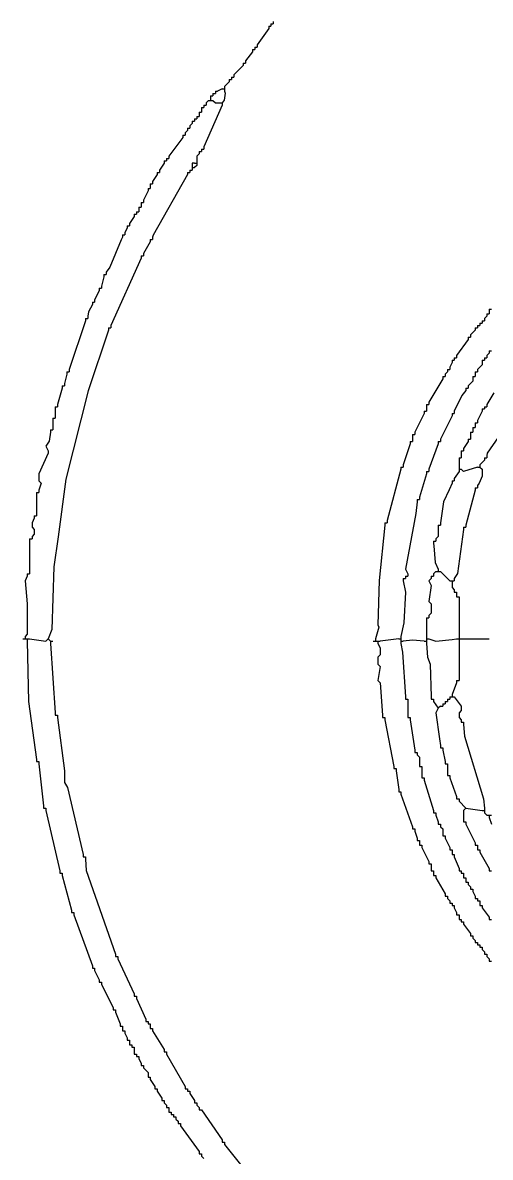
# Model space of a CAD drawing. Header units: millimetres. Extents: x -78 to 6757, y -2226 to 2184.
# Drawn here: x 1896.74 to 1909.76, y 1498.48 to 1530.08 of the extents above; entities that cross this region are included whole.
import ezdxf

# ---------------------------------------------------------------- set-up
doc = ezdxf.new("R2010")
doc.units = ezdxf.units.MM
doc.layers.add('LAYER_0', color=7, linetype='Continuous')
doc.styles.get("Standard").update_dxf_attribs({"font": 'TIMES.TTF'})
doc.linetypes.add('ZIPPED_TUBE', pattern='A,0.0001,-0.25,["~",Standard,S=1,R=0,X=-0.3,Y=-0.6],-0.25', length=0.5001)

# ---------------------------------------------------------------- blocks, each defined once
blk = doc.blocks.new('A$C31814A24')
at = {"color": 7, "linetype": 'Continuous'}
for points in [[(4.892, 30.045), (4.938, 30.045)], [(4.892, 30.045), (4.892, 29.999)], [(4.938, 30.091), (4.984, 30.091)], [(4.938, 30.091), (4.938, 30.045)], [(4.984, 30.137), (4.984, 30.091)], [(4.892, 29.999), (4.661, 29.676)], [(4.569, 29.583), (4.615, 29.583)], [(4.569, 29.583), (4.569, 29.537)], [(4.615, 29.629), (4.661, 29.629)], [(4.615, 29.629), (4.615, 29.583)], [(4.661, 29.676), (4.661, 29.629)], [(4.569, 29.537), (4.431, 29.352)], [(4.431, 29.352), (4.431, 29.306)], [(4.384, 29.26), (4.2, 29.076)], [(4.384, 29.306), (4.431, 29.306)], [(4.384, 29.306), (4.384, 29.26)], [(4.108, 28.937), (4.015, 28.845)], [(4.108, 28.983), (4.154, 28.983)], [(4.108, 28.983), (4.108, 28.937)], [(4.154, 29.029), (4.2, 29.029)], [(4.154, 29.029), (4.154, 28.983)], [(4.2, 29.076), (4.2, 29.029)], [(3.784, 28.706), (3.831, 28.706)], [(3.784, 28.706), (3.784, 28.66)], [(3.831, 28.753), (3.877, 28.753)], [(3.831, 28.753), (3.831, 28.706)], [(3.969, 28.799), (3.877, 28.753)], [(3.969, 28.799), (4.015, 28.799)], [(4.015, 28.753), (4.024, 28.711), (4.006, 28.573), (3.969, 28.522)], [(4.015, 28.845), (4.015, 28.799)], [(4.015, 28.799), (4.015, 28.753)], [(3.969, 28.476), (3.6, 27.645)], [(3.6, 28.476), (3.646, 28.476)], [(3.6, 28.476), (3.6, 28.429)], [(3.692, 28.568), (3.646, 28.522)], [(3.646, 28.522), (3.646, 28.476)], [(3.692, 28.568), (3.738, 28.568)], [(3.738, 28.66), (3.784, 28.66)], [(3.738, 28.66), (3.738, 28.614)], [(3.738, 28.614), (3.738, 28.568)], [(3.738, 28.568), (3.784, 28.568)], [(3.784, 28.568), (3.831, 28.522), (3.923, 28.522)], [(3.923, 28.522), (3.969, 28.522)], [(3.969, 28.522), (3.969, 28.476)], [(3.461, 28.245), (3.508, 28.245)], [(3.461, 28.245), (3.461, 28.199)], [(3.508, 28.337), (3.554, 28.337)], [(3.508, 28.337), (3.508, 28.291)], [(3.508, 28.291), (3.508, 28.245)], [(3.554, 28.429), (3.6, 28.429)], [(3.554, 28.429), (3.554, 28.383)], [(3.554, 28.383), (3.554, 28.337)], [(3.277, 28.014), (3.323, 28.014)], [(3.277, 28.014), (3.277, 27.968)], [(3.369, 28.106), (3.323, 28.06)], [(3.323, 28.06), (3.323, 28.014)], [(3.369, 28.153), (3.415, 28.153)], [(3.369, 28.153), (3.369, 28.106)], [(3.415, 28.199), (3.461, 28.199)], [(3.415, 28.199), (3.415, 28.153)], [(3.184, 27.829), (2.908, 27.46)], [(3.184, 27.876), (3.231, 27.876)], [(3.184, 27.876), (3.184, 27.829)], [(3.277, 27.968), (3.231, 27.922)], [(3.231, 27.922), (3.231, 27.876)], [(3.508, 27.553), (3.554, 27.553)], [(3.508, 27.553), (3.508, 27.506)], [(3.554, 27.599), (3.6, 27.599)], [(3.554, 27.599), (3.554, 27.553)], [(3.6, 27.645), (3.6, 27.599)], [(2.815, 27.322), (2.723, 27.183)], [(2.815, 27.368), (2.861, 27.368)], [(2.815, 27.368), (2.815, 27.322)], [(2.861, 27.414), (2.908, 27.414)], [(2.861, 27.414), (2.861, 27.368)], [(2.908, 27.46), (2.908, 27.414)], [(3.415, 27.322), (3.369, 27.322), (3.369, 27.276)], [(3.415, 27.322), (3.461, 27.322)], [(3.508, 27.506), (3.461, 27.46), (3.461, 27.368)], [(3.461, 27.368), (3.461, 27.322)], [(3.461, 27.322), (3.461, 27.276)], [(3.277, 27.091), (2.594, 25.886), (2.584, 25.845)], [(2.677, 27.091), (2.584, 26.953)], [(2.677, 27.137), (2.723, 27.137)], [(2.677, 27.137), (2.677, 27.091)], [(2.723, 27.183), (2.723, 27.137)], [(3.277, 27.137), (3.323, 27.137)], [(3.277, 27.137), (3.277, 27.091)], [(3.323, 27.183), (3.369, 27.183)], [(3.323, 27.183), (3.323, 27.137)], [(3.369, 27.276), (3.369, 27.23)], [(3.369, 27.23), (3.415, 27.23)], [(3.369, 27.23), (3.369, 27.183)], [(3.461, 27.276), (3.415, 27.23)], [(2.538, 26.906), (2.584, 26.906)], [(2.538, 26.906), (2.538, 26.86)], [(2.538, 26.86), (2.538, 26.814)], [(2.584, 26.953), (2.584, 26.906)], [(2.492, 26.768), (2.4, 26.583)], [(2.492, 26.814), (2.538, 26.814)], [(2.492, 26.814), (2.492, 26.768)], [(2.308, 26.445), (2.354, 26.445)], [(2.308, 26.445), (2.308, 26.399)], [(2.354, 26.537), (2.4, 26.537)], [(2.354, 26.537), (2.354, 26.491)], [(2.354, 26.491), (2.354, 26.445)], [(2.4, 26.583), (2.4, 26.537)], [(2.215, 26.26), (2.123, 26.122)], [(2.215, 26.306), (2.261, 26.306)], [(2.215, 26.306), (2.215, 26.26)], [(2.261, 26.353), (2.308, 26.353)], [(2.261, 26.353), (2.261, 26.306)], [(2.308, 26.399), (2.308, 26.353)], [(2.077, 26.03), (2.031, 25.937)], [(2.077, 26.076), (2.123, 26.076)], [(2.077, 26.076), (2.077, 26.03)], [(2.123, 26.122), (2.123, 26.076)], [(1.985, 25.845), (1.955, 25.795), (1.735, 25.254), (1.661, 25.153)], [(1.985, 25.891), (2.031, 25.891)], [(1.985, 25.891), (1.985, 25.845)], [(2.031, 25.937), (2.031, 25.891)], [(2.538, 25.753), (2.4, 25.522)], [(2.538, 25.799), (2.584, 25.799)], [(2.538, 25.799), (2.538, 25.753)], [(2.584, 25.845), (2.584, 25.799)], [(2.4, 25.522), (2.4, 25.476)], [(2.354, 25.43), (1.754, 24.091)], [(2.354, 25.476), (2.4, 25.476)], [(2.354, 25.476), (2.354, 25.43)], [(1.615, 25.06), (1.569, 24.876)], [(1.615, 25.107), (1.661, 25.107)], [(1.615, 25.107), (1.615, 25.06)], [(1.661, 25.153), (1.661, 25.107)], [(1.523, 24.83), (1.569, 24.83)], [(1.523, 24.83), (1.523, 24.783)], [(1.569, 24.876), (1.569, 24.83)], [(1.523, 24.783), (1.431, 24.599)], [(1.385, 24.507), (1.306, 24.363), (1.292, 24.276)], [(1.385, 24.553), (1.431, 24.553)], [(1.385, 24.553), (1.385, 24.507)], [(1.431, 24.599), (1.431, 24.553)], [(9.276, 24.414), (9.323, 24.414)], [(9.276, 24.414), (9.276, 24.368)], [(1.246, 24.183), (0.923, 23.214)], [(1.246, 24.23), (1.292, 24.23)], [(1.246, 24.23), (1.246, 24.183)], [(1.292, 24.276), (1.292, 24.23)], [(9.138, 24.183), (9.184, 24.183)], [(9.138, 24.183), (9.138, 24.137)], [(9.23, 24.276), (9.184, 24.23)], [(9.184, 24.23), (9.184, 24.183)], [(9.23, 24.322), (9.276, 24.322)], [(9.23, 24.322), (9.23, 24.276)], [(9.276, 24.368), (9.276, 24.322)], [(1.708, 23.999), (1.301, 22.794), (0.861, 21.036), (0.702, 19.887), (0.622, 19.291), (0.578, 18.046), (0.508, 17.861)], [(1.708, 24.045), (1.754, 24.045)], [(1.708, 24.045), (1.708, 23.999)], [(1.754, 24.091), (1.754, 24.045)], [(9, 23.999), (8.907, 23.907)], [(9, 24.045), (9.046, 24.045)], [(9, 24.045), (9, 23.999)], [(9.046, 24.091), (9.092, 24.091)], [(9.046, 24.091), (9.046, 24.045)], [(9.092, 24.137), (9.138, 24.137)], [(9.092, 24.137), (9.092, 24.091)], [(8.861, 23.814), (8.63, 23.491)], [(8.861, 23.86), (8.907, 23.86)], [(8.861, 23.86), (8.861, 23.814)], [(8.907, 23.907), (8.907, 23.86)], [(8.63, 23.491), (8.63, 23.445)], [(9.276, 23.537), (9.23, 23.491)], [(9.23, 23.491), (9.23, 23.445)], [(9.276, 23.584), (9.323, 23.584)], [(9.276, 23.584), (9.276, 23.537)], [(8.538, 23.353), (8.492, 23.26)], [(8.492, 23.26), (8.492, 23.214)], [(8.538, 23.399), (8.584, 23.399)], [(8.538, 23.399), (8.538, 23.353)], [(8.584, 23.445), (8.63, 23.445)], [(8.584, 23.445), (8.584, 23.399)], [(9.138, 23.353), (9.138, 23.307), (9.046, 23.214)], [(9.138, 23.399), (9.184, 23.399)], [(9.138, 23.399), (9.138, 23.353)], [(9.184, 23.445), (9.23, 23.445)], [(9.184, 23.445), (9.184, 23.399)], [(0.877, 23.122), (0.831, 22.937)], [(0.877, 23.168), (0.923, 23.168)], [(0.877, 23.168), (0.877, 23.122)], [(0.923, 23.214), (0.923, 23.168)], [(8.353, 23.03), (8.077, 22.568)], [(8.353, 23.076), (8.4, 23.076)], [(8.353, 23.076), (8.353, 23.03)], [(8.446, 23.168), (8.4, 23.122)], [(8.4, 23.122), (8.4, 23.076)], [(8.446, 23.214), (8.492, 23.214)], [(8.446, 23.214), (8.446, 23.168)], [(8.953, 23.03), (8.953, 22.984), (8.861, 22.891)], [(8.953, 23.076), (9, 23.076)], [(8.953, 23.076), (8.953, 23.03)], [(9, 23.168), (9.046, 23.168)], [(9, 23.168), (9, 23.122)], [(9, 23.122), (9, 23.076)], [(9.046, 23.214), (9.046, 23.168)], [(0.785, 22.845), (0.692, 22.522)], [(0.785, 22.891), (0.831, 22.891)], [(0.785, 22.891), (0.785, 22.845)], [(0.831, 22.937), (0.831, 22.891)], [(8.815, 22.799), (8.733, 22.7), (8.584, 22.384)], [(8.815, 22.845), (8.861, 22.845)], [(8.815, 22.845), (8.815, 22.799)], [(8.861, 22.891), (8.861, 22.845)], [(9.369, 22.753), (9.23, 22.522)], [(0.646, 22.476), (0.692, 22.476)], [(0.646, 22.476), (0.646, 22.43)], [(0.646, 22.43), (0.646, 22.291)], [(0.692, 22.522), (0.692, 22.476)], [(7.984, 22.384), (8.03, 22.384)], [(7.984, 22.384), (7.984, 22.337)], [(8.03, 22.522), (8.077, 22.522)], [(8.03, 22.522), (8.03, 22.476)], [(8.03, 22.476), (8.03, 22.43)], [(8.03, 22.43), (8.03, 22.384)], [(8.077, 22.568), (8.077, 22.522)], [(8.584, 22.384), (8.584, 22.337)], [(9.138, 22.384), (9.046, 22.199)], [(9.138, 22.43), (9.184, 22.43)], [(9.138, 22.43), (9.138, 22.384)], [(9.184, 22.476), (9.23, 22.476)], [(9.184, 22.476), (9.184, 22.43)], [(9.23, 22.522), (9.23, 22.476)], [(0.6, 22.245), (0.646, 22.245)], [(0.6, 22.245), (0.6, 22.199)], [(0.6, 22.199), (0.6, 22.061)], [(0.646, 22.291), (0.646, 22.245)], [(7.984, 22.337), (7.8, 21.968)], [(8.538, 22.291), (8.307, 21.83)], [(8.538, 22.337), (8.584, 22.337)], [(8.538, 22.337), (8.538, 22.291)], [(9, 22.153), (9.046, 22.153)], [(9, 22.153), (9, 22.107)], [(9.046, 22.199), (9.046, 22.153)], [(0.554, 21.968), (0.526, 21.793), (0.462, 21.691), (0.508, 21.599), (0.508, 21.553), (0.323, 21.137), (0.323, 20.999), (0.369, 20.953), (0.332, 20.856), (0.323, 20.814)], [(0.554, 22.014), (0.6, 22.014)], [(0.554, 22.014), (0.554, 21.968)], [(0.6, 22.061), (0.6, 22.014)], [(7.753, 21.922), (7.8, 21.922)], [(7.753, 21.922), (7.753, 21.876)], [(7.8, 21.968), (7.8, 21.922)], [(8.907, 21.968), (8.953, 21.968)], [(8.907, 21.968), (8.907, 21.922)], [(8.907, 21.922), (8.907, 21.876)], [(8.953, 22.061), (9, 22.061)], [(8.953, 22.061), (8.953, 22.014)], [(8.953, 22.014), (8.953, 21.968)], [(9, 22.107), (9, 22.061)], [(7.707, 21.737), (7.569, 21.322)], [(7.707, 21.784), (7.753, 21.784)], [(7.707, 21.784), (7.707, 21.737)], [(7.753, 21.876), (7.753, 21.83)], [(7.753, 21.83), (7.753, 21.784)], [(8.261, 21.737), (8.077, 21.23)], [(8.261, 21.784), (8.307, 21.784)], [(8.261, 21.784), (8.261, 21.737)], [(8.307, 21.83), (8.307, 21.784)], [(8.861, 21.784), (8.769, 21.645)], [(8.861, 21.83), (8.907, 21.83)], [(8.861, 21.83), (8.861, 21.784)], [(8.907, 21.876), (8.907, 21.83)], [(9.461, 21.876), (9.24, 21.548), (9.23, 21.507)], [(8.677, 21.461), (8.723, 21.461)], [(8.677, 21.461), (8.677, 21.414)], [(8.723, 21.599), (8.769, 21.599)], [(8.723, 21.599), (8.723, 21.553)], [(8.723, 21.553), (8.723, 21.507)], [(8.723, 21.507), (8.723, 21.461)], [(8.769, 21.645), (8.769, 21.599)], [(9.184, 21.461), (9.23, 21.461)], [(9.184, 21.461), (9.184, 21.414)], [(9.23, 21.507), (9.23, 21.461)], [(7.523, 21.23), (7.246, 20.214)], [(7.523, 21.276), (7.569, 21.276)], [(7.523, 21.276), (7.523, 21.23)], [(7.569, 21.322), (7.569, 21.276)], [(8.077, 21.23), (8.077, 21.184)], [(8.677, 21.414), (8.677, 21.276)], [(8.677, 21.276), (8.677, 21.23)], [(8.677, 21.23), (8.723, 21.23)], [(8.677, 21.23), (8.677, 21.184)], [(9.046, 21.276), (8.769, 21.184), (8.723, 21.23)], [(9.092, 21.276), (9.138, 21.23), (9.138, 21.091), (9.078, 20.957), (9.046, 20.907)], [(9.046, 21.276), (9.092, 21.276)], [(9.184, 21.414), (9.092, 21.322)], [(9.092, 21.322), (9.092, 21.276)], [(8.03, 21.137), (7.892, 20.676)], [(8.03, 21.184), (8.077, 21.184)], [(8.03, 21.184), (8.03, 21.137)], [(8.538, 20.999), (8.584, 20.999)], [(8.538, 20.999), (8.538, 20.953)], [(8.677, 21.184), (8.584, 21.045)], [(8.584, 21.045), (8.584, 20.999)], [(0.277, 20.768), (0.323, 20.768)], [(0.277, 20.768), (0.277, 20.722)], [(0.323, 20.814), (0.323, 20.768)], [(8.538, 20.953), (8.483, 20.819), (8.371, 20.58), (8.307, 20.168)], [(9, 20.814), (8.815, 20.122)], [(9, 20.861), (9.046, 20.861)], [(9, 20.861), (9, 20.814)], [(9.046, 20.907), (9.046, 20.861)], [(0.277, 20.722), (0.277, 20.353)], [(7.846, 20.584), (7.817, 20.349), (7.615, 19.245), (7.661, 19.153)], [(7.846, 20.63), (7.892, 20.63)], [(7.846, 20.63), (7.846, 20.584)], [(7.892, 20.676), (7.892, 20.63)], [(0.277, 20.353), (0.277, 20.307)], [(0.231, 20.261), (0.185, 20.168), (0.185, 20.076), (0.231, 20.03), (0.231, 19.938), (0.185, 19.891)], [(0.231, 20.307), (0.277, 20.307)], [(0.231, 20.307), (0.231, 20.261)], [(7.2, 20.122), (7.087, 19.017), (7.061, 18.138), (7.084, 18.091), (7.015, 17.861)], [(7.2, 20.168), (7.246, 20.168)], [(7.2, 20.168), (7.2, 20.122)], [(7.246, 20.214), (7.246, 20.168)], [(8.261, 20.122), (8.307, 20.122)], [(8.261, 20.122), (8.261, 20.076)], [(8.307, 20.168), (8.307, 20.122)], [(8.815, 20.122), (8.815, 20.076)], [(0.185, 19.891), (0.185, 19.845)], [(8.261, 20.076), (8.261, 19.891), (8.215, 19.845)], [(8.769, 20.03), (8.644, 19.161), (8.584, 19.061)], [(8.769, 20.076), (8.815, 20.076)], [(8.769, 20.076), (8.769, 20.03)], [(0.138, 19.845), (0.185, 19.845)], [(0.138, 19.845), (0.138, 19.799)], [(0.138, 19.799), (0.138, 19.199)], [(8.169, 19.799), (8.215, 19.799)], [(8.169, 19.799), (8.169, 19.753)], [(8.169, 19.753), (8.178, 19.711), (8.201, 19.379), (8.261, 19.245)], [(8.215, 19.845), (8.215, 19.799)], [(0.138, 19.199), (0.138, 19.153)], [(8.215, 19.199), (8.169, 19.153)], [(8.215, 19.199), (8.261, 19.199)], [(8.261, 19.245), (8.261, 19.199)], [(8.261, 19.199), (8.307, 19.199)], [(8.307, 19.199), (8.492, 19.015)], [(0.092, 19.107), (0.046, 19.015), (0.092, 18.553), (0.092, 17.953), (0.046, 17.907)], [(0.092, 19.153), (0.138, 19.153)], [(0.092, 19.153), (0.092, 19.107)], [(7.569, 19.015), (7.615, 18.784), (7.578, 18.179), (7.523, 17.907)], [(7.569, 19.061), (7.615, 19.061)], [(7.569, 19.061), (7.569, 19.015)], [(7.615, 19.107), (7.661, 19.107)], [(7.615, 19.107), (7.615, 19.061)], [(7.661, 19.153), (7.661, 19.107)], [(8.123, 19.061), (8.077, 19.015), (8.123, 18.922), (8.077, 18.599), (8.123, 18.553), (8.123, 18.368), (8.077, 18.322)], [(8.123, 19.107), (8.169, 19.107)], [(8.123, 19.107), (8.123, 19.061)], [(8.169, 19.153), (8.169, 19.107)], [(8.492, 19.015), (8.538, 19.015)], [(8.538, 19.015), (8.584, 19.015)], [(8.538, 19.015), (8.538, 18.968)], [(8.538, 18.968), (8.538, 18.876), (8.584, 18.83)], [(8.584, 19.061), (8.584, 19.015)], [(8.584, 18.83), (8.584, 18.784)], [(8.584, 18.784), (8.63, 18.784)], [(8.63, 18.784), (8.63, 18.738)], [(8.63, 18.738), (8.63, 18.691)], [(8.63, 18.691), (8.677, 18.691)], [(8.677, 18.691), (8.677, 18.645)], [(8.677, 18.645), (8.677, 17.907)], [(8.077, 18.322), (8.077, 18.276)], [(8.03, 18.276), (8.077, 18.276)], [(8.03, 18.276), (8.03, 18.23)], [(8.03, 18.23), (8.03, 17.907)], [(0, 17.861), (0.046, 17.861)], [(0.046, 17.907), (0.046, 17.861)], [(0.046, 17.861), (0.092, 17.861)], [(0.092, 17.861), (0.138, 17.861)], [(0.092, 17.861), (0.092, 17.815)], [(0.138, 17.861), (0.462, 17.815), (0.508, 17.861)], [(0.508, 17.861), (0.554, 17.815)], [(7.015, 17.861), (7.015, 17.815)], [(7.477, 17.861), (7.107, 17.815)], [(7.477, 17.861), (7.523, 17.861)], [(7.523, 17.907), (7.523, 17.861)], [(7.523, 17.861), (7.523, 17.815)], [(7.984, 17.815), (7.75, 17.832), (7.569, 17.815)], [(8.03, 17.907), (8.03, 17.861)], [(8.03, 17.861), (8.077, 17.861)], [(8.03, 17.861), (8.03, 17.815)], [(8.077, 17.861), (8.215, 17.815), (8.543, 17.847), (8.63, 17.861)], [(8.63, 17.861), (8.677, 17.861)], [(8.677, 17.907), (8.677, 17.861)], [(8.677, 17.861), (8.723, 17.861)], [(8.677, 17.861), (8.677, 17.815)], [(8.723, 17.861), (9.276, 17.861)], [(0.092, 17.815), (0.114, 16.615), (0.277, 15.461)], [(0.554, 17.815), (0.6, 17.815)], [(0.554, 17.815), (0.554, 17.768)], [(0.554, 17.768), (0.646, 16.384)], [(6.969, 17.815), (7.015, 17.815)], [(7.015, 17.815), (7.061, 17.815)], [(7.061, 17.815), (7.107, 17.815)], [(7.061, 17.815), (7.061, 17.768)], [(7.061, 17.768), (7.107, 17.676), (7.107, 17.538), (7.061, 17.491), (7.061, 17.353), (7.107, 17.307), (7.061, 17.03), (7.107, 16.984), (7.154, 16.338)], [(7.523, 17.815), (7.569, 17.815)], [(7.523, 17.815), (7.523, 17.768)], [(7.523, 17.768), (7.55, 17.593), (7.615, 16.707)], [(7.984, 17.815), (8.03, 17.815)], [(8.03, 17.815), (8.03, 17.768)], [(8.03, 17.768), (8.05, 17.494), (8.101, 17.352), (8.123, 16.707)], [(8.677, 17.815), (8.677, 17.076)], [(8.63, 16.984), (8.538, 16.753)], [(8.63, 17.03), (8.677, 17.03)], [(8.63, 17.03), (8.63, 16.984)], [(8.677, 17.076), (8.677, 17.03)], [(7.615, 16.707), (7.615, 16.661)], [(8.123, 16.707), (8.123, 16.661)], [(8.492, 16.707), (8.538, 16.707)], [(8.492, 16.707), (8.492, 16.661)], [(8.538, 16.753), (8.538, 16.707)], [(8.538, 16.707), (8.584, 16.707)], [(8.584, 16.707), (8.723, 16.522), (8.723, 16.43), (8.677, 16.384), (8.677, 16.292), (8.723, 16.245)], [(7.615, 16.661), (7.661, 16.661)], [(7.661, 16.661), (7.661, 16.615)], [(7.661, 16.615), (7.661, 16.338)], [(8.123, 16.661), (8.169, 16.661)], [(8.169, 16.661), (8.169, 16.615)], [(8.169, 16.615), (8.261, 16.476)], [(8.261, 16.476), (8.215, 16.384), (8.291, 15.872), (8.307, 15.738)], [(8.307, 16.522), (8.261, 16.476)], [(8.307, 16.522), (8.353, 16.522)], [(8.353, 16.568), (8.4, 16.568)], [(8.353, 16.568), (8.353, 16.522)], [(8.4, 16.615), (8.446, 16.615)], [(8.4, 16.615), (8.4, 16.568)], [(8.446, 16.661), (8.492, 16.661)], [(8.446, 16.661), (8.446, 16.615)], [(0.646, 16.384), (0.646, 16.338)], [(0.646, 16.338), (0.692, 16.338)], [(0.692, 16.338), (0.692, 16.292)], [(0.692, 16.292), (0.831, 15.23), (0.831, 14.999), (0.889, 14.899), (1.2, 13.569)], [(7.154, 16.338), (7.154, 16.292)], [(7.154, 16.292), (7.2, 16.292)], [(7.2, 16.292), (7.2, 16.245)], [(7.661, 16.338), (7.661, 16.292)], [(7.661, 16.292), (7.707, 16.292)], [(7.707, 16.292), (7.707, 16.245)], [(7.2, 16.245), (7.384, 15.322)], [(7.707, 16.245), (7.8, 15.645)], [(8.723, 16.245), (8.723, 16.199)], [(8.723, 16.199), (8.769, 16.199)], [(8.769, 16.199), (8.769, 16.153)], [(8.769, 16.153), (8.788, 15.925), (9.166, 14.673), (9.184, 14.492)], [(7.8, 15.645), (7.8, 15.599)], [(7.8, 15.599), (7.846, 15.599)], [(7.846, 15.599), (7.846, 15.553)], [(8.307, 15.738), (8.307, 15.692)], [(8.307, 15.692), (8.353, 15.692)], [(8.353, 15.692), (8.353, 15.645)], [(8.353, 15.645), (8.4, 15.415)], [(0.277, 15.461), (0.277, 15.415)], [(0.277, 15.415), (0.323, 15.415)], [(0.323, 15.415), (0.323, 15.369)], [(0.323, 15.369), (0.415, 14.538)], [(7.846, 15.553), (7.892, 15.507), (7.892, 15.369)], [(7.892, 15.369), (7.892, 15.322)], [(8.4, 15.415), (8.4, 15.369)], [(8.4, 15.369), (8.446, 15.369)], [(8.446, 15.369), (8.446, 15.322)], [(7.384, 15.322), (7.384, 15.276)], [(7.384, 15.276), (7.43, 15.276)], [(7.43, 15.276), (7.43, 15.23)], [(7.43, 15.23), (7.477, 14.861)], [(7.892, 15.322), (7.938, 15.322)], [(7.938, 15.322), (7.938, 15.276)], [(7.938, 15.276), (7.938, 15.138)], [(7.938, 15.138), (7.938, 15.092)], [(8.446, 15.322), (8.446, 15.184)], [(8.446, 15.184), (8.446, 15.138)], [(8.446, 15.138), (8.492, 15.138)], [(8.492, 15.138), (8.492, 15.092)], [(7.938, 15.092), (7.984, 15.092)], [(7.984, 15.092), (7.984, 15.045)], [(7.984, 15.045), (8.169, 14.445)], [(8.492, 15.092), (8.63, 14.722)], [(7.477, 14.861), (7.477, 14.815)], [(7.477, 14.815), (7.523, 14.815)], [(7.523, 14.815), (7.523, 14.769)], [(7.523, 14.769), (7.753, 14.122)], [(8.63, 14.722), (8.63, 14.676)], [(8.63, 14.676), (8.677, 14.676)], [(8.677, 14.676), (8.677, 14.63)], [(0.415, 14.538), (0.415, 14.492)], [(0.415, 14.492), (0.462, 14.492)], [(0.462, 14.492), (0.462, 14.445)], [(0.462, 14.445), (0.738, 13.246)], [(8.169, 14.445), (8.169, 14.399)], [(8.677, 14.63), (8.815, 14.492)], [(8.815, 14.492), (8.769, 14.445), (8.769, 14.261)], [(8.815, 14.492), (9.138, 14.445)], [(9.138, 14.445), (9.184, 14.445)], [(9.184, 14.492), (9.184, 14.445)], [(9.184, 14.445), (9.184, 14.399)], [(8.169, 14.399), (8.215, 14.399)], [(8.215, 14.399), (8.215, 14.353)], [(8.215, 14.353), (8.261, 14.215)], [(8.769, 14.261), (8.769, 14.215)], [(9.184, 14.399), (9.23, 14.353)], [(9.23, 14.353), (9.276, 14.353)], [(9.276, 14.353), (9.323, 14.353)], [(9.276, 14.353), (9.276, 14.307)], [(9.276, 14.307), (9.323, 14.169)], [(7.753, 14.122), (7.753, 14.076)], [(7.753, 14.076), (7.8, 14.076)], [(7.8, 14.076), (7.8, 14.03)], [(7.8, 14.03), (7.846, 13.892)], [(8.261, 14.215), (8.261, 14.169)], [(8.261, 14.169), (8.307, 14.169)], [(8.307, 14.169), (8.307, 14.122)], [(8.307, 14.122), (8.353, 14.076), (8.353, 13.984)], [(8.769, 14.215), (8.815, 14.215)], [(8.815, 14.215), (8.815, 14.169)], [(8.815, 14.169), (9, 13.799)], [(7.846, 13.892), (7.846, 13.846)], [(7.846, 13.846), (7.892, 13.846)], [(7.892, 13.846), (7.892, 13.799)], [(7.892, 13.799), (7.892, 13.753)], [(8.353, 13.984), (8.353, 13.938)], [(8.353, 13.938), (8.4, 13.938)], [(8.4, 13.938), (8.4, 13.892)], [(8.4, 13.892), (8.492, 13.707)], [(9, 13.799), (9, 13.753)], [(1.2, 13.569), (1.2, 13.522)], [(7.892, 13.753), (7.938, 13.753)], [(7.938, 13.753), (7.938, 13.707)], [(7.938, 13.707), (8.077, 13.43)], [(8.492, 13.707), (8.492, 13.661)], [(8.492, 13.661), (8.538, 13.661)], [(8.538, 13.661), (8.538, 13.615)], [(8.538, 13.615), (8.538, 13.569)], [(8.538, 13.569), (8.584, 13.569)], [(8.584, 13.569), (8.584, 13.522)], [(9, 13.753), (9.046, 13.753)], [(9.046, 13.753), (9.046, 13.707)], [(9.046, 13.707), (9.046, 13.661)], [(9.046, 13.661), (9.092, 13.661)], [(9.092, 13.661), (9.092, 13.615)], [(9.092, 13.615), (9.276, 13.292)], [(1.2, 13.522), (1.246, 13.522)], [(1.246, 13.522), (1.246, 13.476)], [(1.246, 13.476), (1.265, 13.249), (1.846, 11.584)], [(8.077, 13.43), (8.077, 13.384)], [(8.077, 13.384), (8.123, 13.384)], [(8.123, 13.384), (8.123, 13.338)], [(8.123, 13.338), (8.123, 13.292)], [(8.584, 13.522), (8.677, 13.292)], [(0.738, 13.246), (0.738, 13.199)], [(0.738, 13.199), (0.785, 13.199)], [(0.785, 13.199), (0.785, 13.153)], [(0.785, 13.153), (0.969, 12.461)], [(8.123, 13.292), (8.123, 13.246)], [(8.123, 13.246), (8.169, 13.246)], [(8.169, 13.246), (8.169, 13.199)], [(8.169, 13.199), (8.169, 13.153)], [(8.169, 13.153), (8.215, 13.153)], [(8.215, 13.153), (8.215, 13.107)], [(8.215, 13.107), (8.4, 12.784)], [(8.677, 13.292), (8.677, 13.246)], [(8.677, 13.246), (8.723, 13.246)], [(8.723, 13.246), (8.723, 13.199)], [(8.723, 13.199), (8.769, 13.199)], [(8.769, 13.199), (8.769, 13.153)], [(8.769, 13.153), (8.769, 13.107)], [(8.769, 13.107), (8.815, 13.107)], [(8.815, 13.107), (8.815, 13.061)], [(9.276, 13.292), (9.276, 13.246)], [(9.276, 13.246), (9.323, 13.246)], [(8.815, 13.061), (8.815, 13.015)], [(8.815, 13.015), (8.861, 13.015)], [(8.861, 13.015), (8.861, 12.969)], [(8.861, 12.969), (8.907, 12.922)], [(8.907, 12.922), (8.907, 12.876)], [(8.907, 12.876), (8.953, 12.876)], [(8.953, 12.876), (8.953, 12.83)], [(8.4, 12.784), (8.4, 12.738)], [(8.4, 12.738), (8.446, 12.738)], [(8.446, 12.738), (8.446, 12.692)], [(8.446, 12.692), (8.492, 12.646)], [(8.492, 12.646), (8.492, 12.599)], [(8.953, 12.83), (9, 12.738)], [(9, 12.738), (9, 12.692)], [(9, 12.692), (9.046, 12.692)], [(9.046, 12.692), (9.046, 12.646)], [(9.046, 12.646), (9.092, 12.646)], [(9.092, 12.646), (9.092, 12.599)], [(0.969, 12.461), (0.969, 12.415)], [(0.969, 12.415), (1.015, 12.415)], [(1.015, 12.415), (1.015, 12.369)], [(8.492, 12.599), (8.538, 12.599)], [(8.538, 12.599), (8.538, 12.553)], [(8.538, 12.553), (8.584, 12.553)], [(8.584, 12.553), (8.584, 12.507)], [(8.584, 12.507), (8.63, 12.415)], [(8.63, 12.415), (8.63, 12.369)], [(9.092, 12.599), (9.092, 12.553)], [(9.092, 12.553), (9.138, 12.553)], [(9.138, 12.553), (9.138, 12.507)], [(9.138, 12.507), (9.276, 12.323)], [(1.015, 12.369), (1.385, 11.353)], [(8.63, 12.369), (8.677, 12.369)], [(8.677, 12.369), (8.677, 12.323)], [(8.677, 12.323), (8.677, 12.276)], [(8.677, 12.276), (8.723, 12.276)], [(8.723, 12.276), (8.723, 12.23)], [(8.723, 12.23), (8.769, 12.23)], [(8.769, 12.23), (8.769, 12.184)], [(9.276, 12.323), (9.276, 12.276)], [(9.276, 12.276), (9.323, 12.276)], [(8.769, 12.184), (8.907, 11.999)], [(8.907, 11.999), (8.907, 11.953)], [(8.907, 11.953), (8.953, 11.953)], [(8.953, 11.953), (8.953, 11.907)], [(8.953, 11.907), (9, 11.861)], [(9, 11.861), (9, 11.815)], [(9, 11.815), (9.046, 11.815)], [(9.046, 11.815), (9.046, 11.769)], [(9.046, 11.769), (9.092, 11.769)], [(9.092, 11.769), (9.092, 11.723)], [(1.846, 11.584), (1.846, 11.538)], [(1.846, 11.538), (1.892, 11.538)], [(1.892, 11.538), (1.892, 11.492)], [(9.092, 11.723), (9.138, 11.723)], [(9.138, 11.723), (9.138, 11.676)], [(9.138, 11.676), (9.184, 11.63)], [(9.184, 11.63), (9.184, 11.584)], [(9.184, 11.584), (9.23, 11.584)], [(9.23, 11.584), (9.23, 11.538)], [(9.23, 11.538), (9.276, 11.492)], [(1.385, 11.353), (1.385, 11.307)], [(1.385, 11.307), (1.431, 11.307)], [(1.431, 11.307), (1.431, 11.261)], [(1.892, 11.492), (2.215, 10.799)], [(9.276, 11.492), (9.276, 11.446)], [(9.276, 11.446), (9.323, 11.446)], [(1.431, 11.261), (1.523, 11.076)], [(1.523, 11.076), (1.523, 11.03)], [(1.523, 11.03), (1.569, 11.03)], [(1.569, 11.03), (1.569, 10.984)], [(1.569, 10.984), (1.8, 10.523)], [(2.215, 10.799), (2.215, 10.753)], [(2.215, 10.753), (2.261, 10.753)], [(2.261, 10.753), (2.261, 10.707)], [(2.261, 10.707), (2.446, 10.292)], [(1.8, 10.523), (1.8, 10.476)], [(1.8, 10.476), (1.846, 10.476)], [(1.846, 10.476), (1.846, 10.43)], [(1.846, 10.43), (1.938, 10.2)], [(1.938, 10.2), (1.938, 10.153)], [(2.446, 10.292), (2.446, 10.246)], [(2.446, 10.246), (2.492, 10.246)], [(2.492, 10.246), (2.492, 10.2)], [(2.492, 10.2), (2.538, 10.2)], [(2.538, 10.2), (2.538, 10.153)], [(1.938, 10.153), (1.985, 10.153)], [(1.985, 10.153), (1.985, 10.107)], [(1.985, 10.107), (1.985, 10.061)], [(1.985, 10.061), (2.031, 10.061)], [(2.031, 10.061), (2.031, 10.015)], [(2.031, 10.015), (2.077, 9.923)], [(2.538, 10.153), (2.538, 10.107)], [(2.538, 10.107), (2.584, 10.107)], [(2.584, 10.107), (2.584, 10.061)], [(2.584, 10.061), (2.815, 9.692)], [(2.077, 9.923), (2.077, 9.876)], [(2.077, 9.876), (2.123, 9.876)], [(2.123, 9.876), (2.123, 9.83)], [(2.123, 9.83), (2.123, 9.784)], [(2.123, 9.784), (2.169, 9.784)], [(2.169, 9.784), (2.169, 9.738)], [(2.169, 9.738), (2.215, 9.738)], [(2.215, 9.738), (2.215, 9.692)], [(2.215, 9.692), (2.215, 9.646)], [(2.215, 9.646), (2.215, 9.6)], [(2.215, 9.6), (2.261, 9.6)], [(2.261, 9.6), (2.261, 9.553)], [(2.261, 9.553), (2.308, 9.553)], [(2.308, 9.553), (2.308, 9.507)], [(2.308, 9.507), (2.354, 9.415)], [(2.815, 9.692), (2.815, 9.646)], [(2.815, 9.646), (2.861, 9.646)], [(2.861, 9.646), (2.861, 9.6)], [(2.861, 9.6), (3.231, 8.953)], [(2.354, 9.415), (2.354, 9.369)], [(2.354, 9.369), (2.4, 9.369)], [(2.4, 9.369), (2.4, 9.323)], [(2.4, 9.323), (2.492, 9.23), (2.492, 9.184)], [(2.492, 9.184), (2.492, 9.138)], [(2.492, 9.138), (2.538, 9.138)], [(2.538, 9.138), (2.538, 9.092)], [(2.538, 9.092), (2.631, 8.953)], [(2.631, 8.953), (2.631, 8.907)], [(2.631, 8.907), (2.677, 8.907)], [(2.677, 8.907), (2.677, 8.861)], [(2.677, 8.861), (2.769, 8.723)], [(3.231, 8.953), (3.231, 8.907)], [(3.231, 8.907), (3.277, 8.907)], [(3.277, 8.907), (3.277, 8.861)], [(3.277, 8.861), (3.323, 8.861)], [(3.323, 8.861), (3.323, 8.815)], [(3.323, 8.815), (3.415, 8.677)], [(2.769, 8.723), (2.769, 8.677)], [(2.769, 8.677), (2.815, 8.677)], [(2.815, 8.677), (2.815, 8.63)], [(2.815, 8.63), (2.861, 8.584)], [(2.861, 8.584), (2.861, 8.538)], [(3.415, 8.677), (3.415, 8.63)], [(3.415, 8.63), (3.461, 8.63)], [(3.461, 8.63), (3.461, 8.584)], [(3.461, 8.584), (3.508, 8.538)], [(2.861, 8.538), (2.908, 8.538)], [(2.908, 8.538), (2.908, 8.492)], [(2.908, 8.492), (2.908, 8.446)], [(2.908, 8.446), (2.954, 8.446)], [(2.954, 8.446), (2.954, 8.4)], [(2.954, 8.4), (3, 8.4)], [(3, 8.4), (3, 8.353)], [(3, 8.353), (3.046, 8.353)], [(3.046, 8.353), (3.046, 8.307)], [(3.508, 8.538), (3.508, 8.492), (3.554, 8.492)], [(3.554, 8.492), (3.969, 7.892)], [(3.046, 8.307), (3.092, 8.261)], [(3.092, 8.261), (3.092, 8.215)], [(3.092, 8.215), (3.138, 8.215)], [(3.138, 8.215), (3.138, 8.169)], [(3.138, 8.169), (3.508, 7.661)], [(3.969, 7.892), (3.969, 7.846)], [(3.969, 7.846), (4.015, 7.846)], [(4.015, 7.846), (4.015, 7.8)], [(4.015, 7.8), (4.384, 7.338)], [(3.508, 7.661), (3.508, 7.615)], [(3.508, 7.615), (3.554, 7.615)], [(3.554, 7.615), (3.554, 7.569)], [(3.554, 7.569), (3.6, 7.523)]]:
    blk.add_lwpolyline(points, dxfattribs=at)
blk = doc.blocks.new('418000670')
at = {"layer": 'LAYER_0', "color": 7, "linetype": 'Continuous', "xscale": 1.400000000000006, "yscale": 1.399999999999999, "zscale": 1.4}
blk.add_blockref('A$C31814A24', (121.627, 24.318), dxfattribs=at)

msp = doc.modelspace()

# ---------------------------------------------------------------- block references
at = {"linetype": 'ZIPPED_TUBE'}
msp.add_blockref('418000670', (1775.112, 1463.6), dxfattribs=at)

doc.saveas('drawing.dxf')
